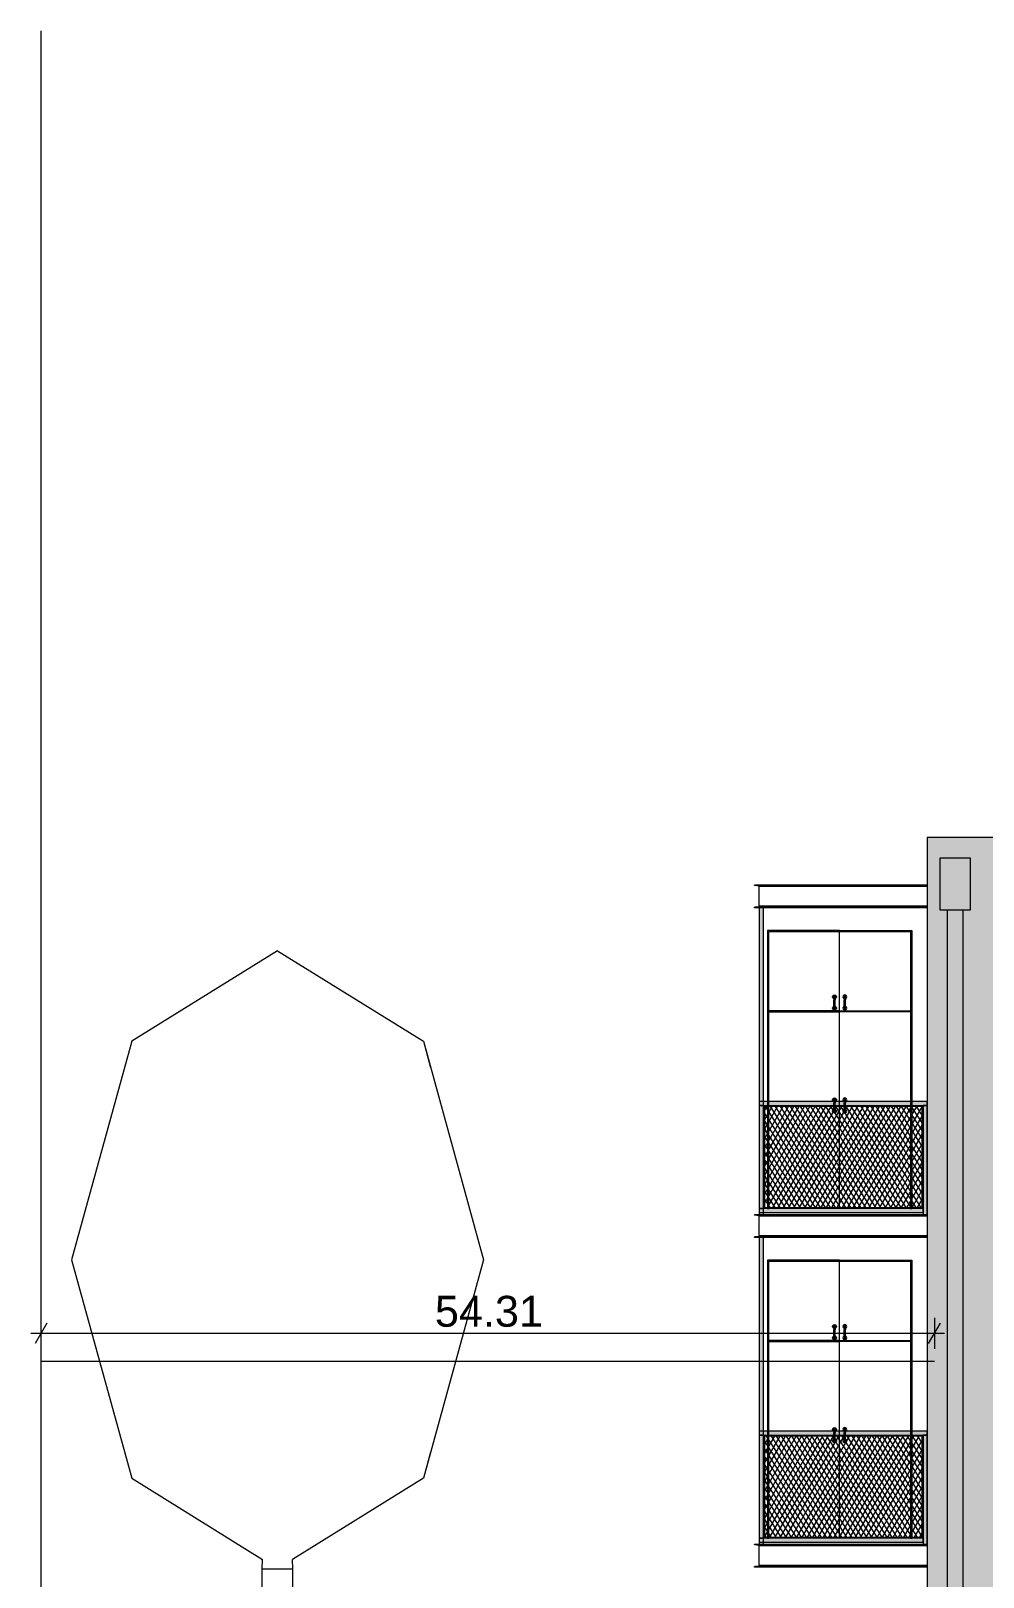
# Model space of a CAD drawing. Header units: metres. Extents: x 476297 to 476657, y 4620828 to 4621206.
# Drawn here: x 476544.46 to 476553.7, y 4621031.99 to 4621047 of the extents above; entities that cross this region are included whole.
import ezdxf

# ---------------------------------------------------------------- set-up
doc = ezdxf.new("R2010")
doc.units = ezdxf.units.M
doc.header["$MEASUREMENT"] = 0
for name, color, linetype in [('New2D Drafting - General', 7, 'Continuous'), ('New2D Drafting - General_Pen_No__30_Pen_No__9_Pen_No__9', 7, 'Continuous'), ('NewInterior - Furniture', 7, 'Continuous'), ('NewStructural - Bearing', 7, 'Continuous'), ('Structural - Bearing', 7, 'Continuous'), ('zoma', 7, 'Continuous')]:
    doc.layers.add(name, color=color, linetype=linetype)
doc.styles.add('GENERATED_STYLE_2', font='arial.ttf')
doc.linetypes.add('Break', pattern='A,0,[1,A-1 áƒ¡áƒ\x90áƒ®áƒšáƒ˜ - áƒ›áƒ¨áƒ”áƒœáƒ”áƒ‘áƒšáƒ”áƒ‘áƒ¡1.Shx,S=0.015679,R=0,X=0,Y=0],-1.975557,0', length=1.975557)
doc.dimstyles.new('GENERATED_STYLE__3', dxfattribs={"dimtxt": 0.3, "dimasz": 0.152, "dimexe": 0.18, "dimexo": 0.003, "dimgap": 0.09, "dimtad": 1, "dimtih": 1, "dimtoh": 1, "dimzin": 0, "dimdsep": 46, "dimtxsty": 'GENERATED_STYLE_2', "dimblk": 'ARROWHEAD_2', "dimblk1": 'ARROWHEAD_2', "dimblk2": 'ARROWHEAD_2', "dimcen": 0.09, "dimclrd": 1, "dimclre": 1, "dimclrt": 1, "dimadec": 0, "dimazin": 0, "dimtfac": 1, "dimtdec": 4, "dimtmove": 0, "dimatfit": 3, "dimfxl": 1, "dimtolj": 1, "dimtzin": 0, "dimarcsym": 0})
pattern_1 = [(60, (476844.52715, 4621385.791044), (-0.038971143, 0.0225), []), (122.833095, (476844.52715, 4621385.791044), (0.0368060797, 0.01875), [])]

# ---------------------------------------------------------------- blocks, each defined once
blk = doc.blocks.new('*D26', base_point=(476844.527, 4621385.791))
at = {"layer": 'zoma', "color": 1, "linetype": 'Continuous', "lineweight": 0, "transparency": 16777216}
for p, q in [((476544.556, 4621034.504), (476544.556, 4621034.204)), ((476553.226, 4621034.504), (476553.226, 4621034.204)), ((476544.556, 4621034.354), (476544.459, 4621034.354)), ((476544.614, 4621034.454), (476544.499, 4621034.254)), ((476553.226, 4621034.354), (476544.556, 4621034.354)), ((476553.168, 4621034.254), (476553.283, 4621034.454)), ((476553.323, 4621034.354), (476553.226, 4621034.354))]:
    blk.add_line(p, q, dxfattribs=at)
at = {"layer": 'zoma', "color": 1, "lineweight": 0, "transparency": 16777216, "insert": (476548.378, 4621034.414), "char_height": 0.3, "attachment_point": 7, "style": 'GENERATED_STYLE_2'}
blk.add_mtext('\\A1;{\\pql;\\fArial CYR|b0|i0|c204|p34;54.31}', dxfattribs=at)
blk = doc.blocks.new('ARROWHEAD_2')
at = {"color": 0, "linetype": 'Continuous', "lineweight": 0}
for p, q in [((0, 0), (-1, 0)), ((-0.378, -0.655), (0.378, 0.655))]:
    blk.add_line(p, q, dxfattribs=at)

msp = doc.modelspace()

# ---------------------------------------------------------------- hatches: boundary and pattern name
at = {"layer": 'New2D Drafting - General', "linetype": 'Continuous', "lineweight": 0}
h = msp.add_hatch(dxfattribs=at)
h.set_pattern_fill('BATT_INSULATION', style=0, pattern_type=2)
h.set_pattern_definition(pattern_1)
h.paths.add_polyline_path([(476553.105, 4621036.556), (476551.575, 4621036.556), (476551.575, 4621035.576), (476553.105, 4621035.576)])
h = msp.add_hatch(dxfattribs=at)
h.set_pattern_fill('BATT_INSULATION', style=0, pattern_type=2)
h.set_pattern_definition(pattern_1)
h.paths.add_polyline_path([(476553.105, 4621033.356), (476551.575, 4621033.356), (476551.575, 4621032.376), (476553.105, 4621032.376)])
at = {"layer": 'New2D Drafting - General_Pen_No__30_Pen_No__9_Pen_No__9', "linetype": 'Continuous', "lineweight": 0}
h = msp.add_hatch(dxfattribs=at)
h.set_pattern_fill('BRICK___RUNNING_BOND', color=252, style=0, pattern_type=2)
h.set_pattern_definition([(180, (476560.325686, 4621034.17524), (0, 0.06664), []), (90, (476560.32569, 4621034.17524), (0.2448, 0), [0.06664, -0.06664]), (90, (476560.20329, 4621034.24188), (0.2448, 0), [0.06664, -0.06664])])
h.paths.add_polyline_path([(476553.155, 4621031.666), (476553.225, 4621031.666), (476553.225, 4621029.066), (476570.925, 4621029.066), (476570.925, 4621024.666), (476570.995, 4621024.666), (476570.995, 4621029.166), (476570.995, 4621039.166), (476553.155, 4621039.166), (476553.155, 4621038.706)])
h.paths.add_polyline_path([(476558.525, 4621031.666), (476560.125, 4621031.666), (476560.125, 4621030.066), (476558.525, 4621030.066)], flags=0)
h.paths.add_polyline_path([(476560.125, 4621036.466), (476560.125, 4621038.066), (476558.525, 4621038.066), (476558.525, 4621036.466)], flags=0)
h.paths.add_polyline_path([(476558.525, 4621034.866), (476560.125, 4621034.866), (476560.125, 4621033.266), (476558.525, 4621033.266)], flags=0)
h.paths.add_polyline_path([(476565.826, 4621030.066), (476564.225, 4621030.066), (476564.225, 4621031.666), (476565.826, 4621031.666)], flags=0)
h.paths.add_polyline_path([(476564.225, 4621034.866), (476565.826, 4621034.866), (476565.826, 4621033.266), (476564.225, 4621033.266)], flags=0)
h.paths.add_polyline_path([(476564.225, 4621038.066), (476564.225, 4621036.466), (476565.826, 4621036.466), (476565.826, 4621038.066)], flags=0)
for points in [[(476553.276, 4621038.466), (476553.576, 4621038.466), (476553.576, 4621038.966), (476553.276, 4621038.966)], [(476551.525, 4621038.486), (476551.525, 4621035.566), (476551.565, 4621035.566), (476551.565, 4621038.486)], [(476553.501, 4621028.997), (476553.351, 4621029.036), (476553.351, 4621038.466), (476553.501, 4621038.466)], [(476551.525, 4621036.606), (476551.525, 4621036.566), (476553.155, 4621036.566), (476553.155, 4621036.606)], [(476551.525, 4621035.506), (476551.565, 4621035.506), (476551.565, 4621036.566), (476551.525, 4621036.566)], [(476551.575, 4621035.576), (476551.565, 4621035.566), (476551.565, 4621036.566), (476551.575, 4621036.556)], [(476551.575, 4621036.556), (476551.565, 4621036.566), (476553.115, 4621036.566), (476553.105, 4621036.556)], [(476553.115, 4621035.566), (476553.105, 4621035.576), (476553.105, 4621036.556), (476553.115, 4621036.566)], [(476553.115, 4621035.506), (476553.155, 4621035.506), (476553.155, 4621036.566), (476553.115, 4621036.566)], [(476551.525, 4621035.566), (476551.525, 4621035.526), (476553.115, 4621035.526), (476553.115, 4621035.566)], [(476551.565, 4621035.566), (476551.575, 4621035.576), (476553.105, 4621035.576), (476553.115, 4621035.566)], [(476551.525, 4621035.286), (476551.525, 4621032.366), (476551.565, 4621032.366), (476551.565, 4621035.286)], [(476551.525, 4621033.406), (476551.525, 4621033.366), (476553.155, 4621033.366), (476553.155, 4621033.406)], [(476551.525, 4621032.306), (476551.565, 4621032.306), (476551.565, 4621033.366), (476551.525, 4621033.366)], [(476551.575, 4621032.376), (476551.565, 4621032.366), (476551.565, 4621033.366), (476551.575, 4621033.356)], [(476551.575, 4621033.356), (476551.565, 4621033.366), (476553.115, 4621033.366), (476553.105, 4621033.356)], [(476553.115, 4621032.366), (476553.105, 4621032.376), (476553.105, 4621033.356), (476553.115, 4621033.366)], [(476553.115, 4621032.306), (476553.155, 4621032.306), (476553.155, 4621033.366), (476553.115, 4621033.366)], [(476551.525, 4621032.366), (476551.525, 4621032.326), (476553.115, 4621032.326), (476553.115, 4621032.366)], [(476551.565, 4621032.366), (476551.575, 4621032.376), (476553.105, 4621032.376), (476553.115, 4621032.366)]]:
    msp.add_hatch(color=255, dxfattribs=at).paths.add_polyline_path(points)

# ---------------------------------------------------------------- linework, layer by layer
at = {"layer": 'New2D Drafting - General', "color": 7, "linetype": 'Continuous', "lineweight": 0, "flags": 128}
for points in [[(476553.105, 4621036.556), (476551.575, 4621036.556), (476551.575, 4621035.576), (476553.105, 4621035.576)], [(476553.105, 4621033.356), (476551.575, 4621033.356), (476551.575, 4621032.376), (476553.105, 4621032.376)]]:
    msp.add_lwpolyline(points, close=True, dxfattribs=at)
at = {"layer": 'New2D Drafting - General_Pen_No__30_Pen_No__9_Pen_No__9', "color": 7, "linetype": 'Continuous', "lineweight": 0, "flags": 128}
for points in [[(476553.155, 4621031.666), (476553.225, 4621031.666), (476553.225, 4621029.066), (476570.925, 4621029.066), (476570.925, 4621024.666), (476570.995, 4621024.666), (476570.995, 4621029.166), (476570.995, 4621039.166), (476553.155, 4621039.166), (476553.155, 4621038.706)], [(476553.276, 4621038.466), (476553.576, 4621038.466), (476553.576, 4621038.966), (476553.276, 4621038.966)], [(476551.525, 4621038.486), (476551.525, 4621035.566), (476551.565, 4621035.566), (476551.565, 4621038.486)], [(476553.501, 4621028.997), (476553.351, 4621029.036), (476553.351, 4621038.466), (476553.501, 4621038.466)], [(476551.525, 4621036.606), (476551.525, 4621036.566), (476553.155, 4621036.566), (476553.155, 4621036.606)], [(476551.525, 4621035.506), (476551.565, 4621035.506), (476551.565, 4621036.566), (476551.525, 4621036.566)], [(476551.575, 4621035.576), (476551.565, 4621035.566), (476551.565, 4621036.566), (476551.575, 4621036.556)], [(476551.575, 4621036.556), (476551.565, 4621036.566), (476553.115, 4621036.566), (476553.105, 4621036.556)], [(476553.115, 4621035.566), (476553.105, 4621035.576), (476553.105, 4621036.556), (476553.115, 4621036.566)], [(476553.115, 4621035.506), (476553.155, 4621035.506), (476553.155, 4621036.566), (476553.115, 4621036.566)], [(476551.525, 4621035.566), (476551.525, 4621035.526), (476553.115, 4621035.526), (476553.115, 4621035.566)], [(476551.565, 4621035.566), (476551.575, 4621035.576), (476553.105, 4621035.576), (476553.115, 4621035.566)], [(476551.525, 4621035.286), (476551.525, 4621032.366), (476551.565, 4621032.366), (476551.565, 4621035.286)], [(476551.525, 4621033.406), (476551.525, 4621033.366), (476553.155, 4621033.366), (476553.155, 4621033.406)], [(476551.525, 4621032.306), (476551.565, 4621032.306), (476551.565, 4621033.366), (476551.525, 4621033.366)], [(476551.575, 4621032.376), (476551.565, 4621032.366), (476551.565, 4621033.366), (476551.575, 4621033.356)], [(476551.575, 4621033.356), (476551.565, 4621033.366), (476553.115, 4621033.366), (476553.105, 4621033.356)], [(476553.115, 4621032.366), (476553.105, 4621032.376), (476553.105, 4621033.356), (476553.115, 4621033.366)], [(476553.115, 4621032.306), (476553.155, 4621032.306), (476553.155, 4621033.366), (476553.115, 4621033.366)], [(476551.525, 4621032.366), (476551.525, 4621032.326), (476553.115, 4621032.326), (476553.115, 4621032.366)], [(476551.565, 4621032.366), (476551.575, 4621032.376), (476553.105, 4621032.376), (476553.115, 4621032.366)]]:
    msp.add_lwpolyline(points, close=True, dxfattribs=at)
at = {"layer": 'NewInterior - Furniture', "color": 7, "linetype": 'Continuous', "lineweight": 0}
for p, q in [((476546.851, 4621038.068), (476545.437, 4621037.19)), ((476546.851, 4621038.068), (476548.266, 4621037.19)), ((476545.437, 4621037.19), (476544.851, 4621035.068)), ((476548.266, 4621037.19), (476548.336, 4621036.936)), ((476548.266, 4621037.19), (476548.851, 4621035.068)), ((476544.851, 4621035.068), (476545.437, 4621032.947)), ((476548.851, 4621035.068), (476548.266, 4621032.947)), ((476548.336, 4621033.2), (476548.266, 4621032.947)), ((476545.437, 4621032.947), (476546.706, 4621032.159)), ((476548.266, 4621032.947), (476546.997, 4621032.159)), ((476546.701, 4621032.068), (476546.706, 4621032.159)), ((476547.001, 4621032.068), (476546.997, 4621032.159)), ((476546.701, 4621032.068), (476546.704, 4621032.068)), ((476546.701, 4621029.068), (476546.701, 4621032.068)), ((476546.704, 4621032.068), (476546.71, 4621032.068)), ((476546.71, 4621032.068), (476546.722, 4621032.068)), ((476546.722, 4621032.068), (476546.737, 4621032.068)), ((476546.737, 4621032.068), (476546.755, 4621032.068)), ((476546.755, 4621032.068), (476546.776, 4621032.068)), ((476546.776, 4621032.068), (476546.8, 4621032.068)), ((476546.8, 4621032.068), (476546.825, 4621032.068)), ((476546.825, 4621032.068), (476546.851, 4621032.068)), ((476546.851, 4621032.068), (476546.877, 4621032.068)), ((476546.877, 4621032.068), (476546.903, 4621032.068)), ((476546.903, 4621032.068), (476546.926, 4621032.068)), ((476546.926, 4621032.068), (476546.948, 4621032.068)), ((476546.948, 4621032.068), (476546.966, 4621032.068)), ((476546.966, 4621032.068), (476546.981, 4621032.068)), ((476546.981, 4621032.068), (476546.992, 4621032.068)), ((476546.992, 4621032.068), (476546.999, 4621032.068)), ((476546.999, 4621032.068), (476547.001, 4621032.068)), ((476547.001, 4621029.068), (476547.001, 4621032.068))]:
    msp.add_line(p, q, dxfattribs=at)
at = {"layer": 'NewStructural - Bearing', "color": 1, "linetype": 'Continuous', "lineweight": 0}
msp.add_line((476544.556, 4621046.997), (476544.556, 4621020.265), dxfattribs=at)
at = {"layer": 'NewStructural - Bearing', "color": 7, "linetype": 'Continuous', "lineweight": 0}
for p, q in [((476552.305, 4621038.266), (476551.605, 4621038.266)), ((476551.605, 4621038.266), (476551.605, 4621037.486)), ((476551.617, 4621038.254), (476552.993, 4621038.254)), ((476551.617, 4621037.486), (476551.617, 4621038.254)), ((476552.305, 4621038.266), (476553.005, 4621038.266)), ((476552.305, 4621037.486), (476552.305, 4621038.254)), ((476552.993, 4621038.254), (476552.993, 4621037.486)), ((476553.005, 4621038.266), (476553.005, 4621037.486)), ((476552.238, 4621037.631), (476552.245, 4621037.638)), ((476552.245, 4621037.638), (476552.255, 4621037.641)), ((476552.255, 4621037.641), (476552.265, 4621037.638)), ((476552.265, 4621037.638), (476552.273, 4621037.631)), ((476552.345, 4621037.638), (476552.338, 4621037.631)), ((476552.355, 4621037.641), (476552.345, 4621037.638)), ((476552.365, 4621037.638), (476552.355, 4621037.641)), ((476552.373, 4621037.631), (476552.365, 4621037.638)), ((476552.235, 4621037.621), (476552.238, 4621037.631)), ((476552.238, 4621037.611), (476552.235, 4621037.621)), ((476552.235, 4621037.511), (476552.238, 4621037.521)), ((476552.238, 4621037.501), (476552.235, 4621037.511)), ((476552.245, 4621037.604), (476552.238, 4621037.611)), ((476552.238, 4621037.521), (476552.245, 4621037.528)), ((476552.245, 4621037.494), (476552.238, 4621037.501)), ((476552.248, 4621037.603), (476552.245, 4621037.604)), ((476552.245, 4621037.528), (476552.248, 4621037.529)), ((476552.255, 4621037.491), (476552.245, 4621037.494)), ((476552.248, 4621037.621), (476552.249, 4621037.625)), ((476552.248, 4621037.621), (476552.248, 4621037.617)), ((476552.248, 4621037.617), (476552.248, 4621037.606)), ((476552.248, 4621037.606), (476552.248, 4621037.591)), ((476552.248, 4621037.541), (476552.248, 4621037.591)), ((476552.248, 4621037.526), (476552.248, 4621037.541)), ((476552.248, 4621037.515), (476552.248, 4621037.526)), ((476552.248, 4621037.511), (476552.248, 4621037.515)), ((476552.249, 4621037.508), (476552.248, 4621037.511)), ((476552.249, 4621037.625), (476552.252, 4621037.627)), ((476552.252, 4621037.505), (476552.249, 4621037.508)), ((476552.252, 4621037.627), (476552.255, 4621037.628)), ((476552.255, 4621037.504), (476552.252, 4621037.505)), ((476552.255, 4621037.628), (476552.259, 4621037.627)), ((476552.259, 4621037.505), (476552.255, 4621037.504)), ((476552.265, 4621037.494), (476552.255, 4621037.491)), ((476552.259, 4621037.627), (476552.262, 4621037.625)), ((476552.262, 4621037.508), (476552.259, 4621037.505)), ((476552.262, 4621037.625), (476552.262, 4621037.621)), ((476552.262, 4621037.621), (476552.262, 4621037.617)), ((476552.262, 4621037.617), (476552.262, 4621037.606)), ((476552.262, 4621037.606), (476552.262, 4621037.591)), ((476552.265, 4621037.604), (476552.262, 4621037.603)), ((476552.262, 4621037.541), (476552.262, 4621037.591)), ((476552.262, 4621037.526), (476552.262, 4621037.541)), ((476552.262, 4621037.529), (476552.265, 4621037.528)), ((476552.262, 4621037.515), (476552.262, 4621037.526)), ((476552.262, 4621037.511), (476552.262, 4621037.515)), ((476552.262, 4621037.511), (476552.262, 4621037.508)), ((476552.273, 4621037.611), (476552.265, 4621037.604)), ((476552.265, 4621037.528), (476552.273, 4621037.521)), ((476552.273, 4621037.501), (476552.265, 4621037.494)), ((476552.273, 4621037.631), (476552.275, 4621037.621)), ((476552.275, 4621037.621), (476552.273, 4621037.611)), ((476552.273, 4621037.521), (476552.275, 4621037.511)), ((476552.275, 4621037.511), (476552.273, 4621037.501)), ((476552.338, 4621037.631), (476552.335, 4621037.621)), ((476552.335, 4621037.621), (476552.338, 4621037.611)), ((476552.338, 4621037.521), (476552.335, 4621037.511)), ((476552.335, 4621037.511), (476552.338, 4621037.501)), ((476552.338, 4621037.611), (476552.345, 4621037.604)), ((476552.345, 4621037.528), (476552.338, 4621037.521)), ((476552.338, 4621037.501), (476552.345, 4621037.494)), ((476552.345, 4621037.604), (476552.348, 4621037.603)), ((476552.348, 4621037.529), (476552.345, 4621037.528)), ((476552.345, 4621037.494), (476552.355, 4621037.491)), ((476552.349, 4621037.625), (476552.348, 4621037.621)), ((476552.348, 4621037.621), (476552.348, 4621037.617)), ((476552.348, 4621037.617), (476552.348, 4621037.606)), ((476552.348, 4621037.606), (476552.348, 4621037.591)), ((476552.348, 4621037.541), (476552.348, 4621037.591)), ((476552.348, 4621037.526), (476552.348, 4621037.541)), ((476552.348, 4621037.515), (476552.348, 4621037.526)), ((476552.348, 4621037.511), (476552.348, 4621037.515)), ((476552.348, 4621037.511), (476552.349, 4621037.508)), ((476552.352, 4621037.627), (476552.349, 4621037.625)), ((476552.349, 4621037.508), (476552.352, 4621037.505)), ((476552.355, 4621037.628), (476552.352, 4621037.627)), ((476552.352, 4621037.505), (476552.355, 4621037.504)), ((476552.359, 4621037.627), (476552.355, 4621037.628)), ((476552.355, 4621037.504), (476552.359, 4621037.505)), ((476552.355, 4621037.491), (476552.365, 4621037.494)), ((476552.362, 4621037.625), (476552.359, 4621037.627)), ((476552.359, 4621037.505), (476552.362, 4621037.508)), ((476552.362, 4621037.621), (476552.362, 4621037.625)), ((476552.362, 4621037.621), (476552.362, 4621037.617)), ((476552.362, 4621037.617), (476552.362, 4621037.606)), ((476552.362, 4621037.606), (476552.362, 4621037.591)), ((476552.362, 4621037.603), (476552.365, 4621037.604)), ((476552.362, 4621037.541), (476552.362, 4621037.591)), ((476552.362, 4621037.526), (476552.362, 4621037.541)), ((476552.365, 4621037.528), (476552.362, 4621037.529)), ((476552.362, 4621037.515), (476552.362, 4621037.526)), ((476552.362, 4621037.511), (476552.362, 4621037.515)), ((476552.362, 4621037.508), (476552.362, 4621037.511)), ((476552.365, 4621037.604), (476552.373, 4621037.611)), ((476552.373, 4621037.521), (476552.365, 4621037.528)), ((476552.365, 4621037.494), (476552.373, 4621037.501)), ((476552.375, 4621037.621), (476552.373, 4621037.631)), ((476552.373, 4621037.611), (476552.375, 4621037.621)), ((476552.375, 4621037.511), (476552.373, 4621037.521)), ((476552.373, 4621037.501), (476552.375, 4621037.511)), ((476552.305, 4621037.486), (476551.605, 4621037.486)), ((476551.605, 4621037.486), (476551.605, 4621035.566)), ((476551.605, 4621037.474), (476552.305, 4621037.474)), ((476551.617, 4621035.566), (476551.617, 4621037.486)), ((476552.305, 4621037.486), (476553.005, 4621037.486)), ((476552.305, 4621035.566), (476552.305, 4621037.474)), ((476553.005, 4621037.474), (476552.305, 4621037.474)), ((476552.993, 4621037.486), (476552.993, 4621035.566)), ((476552.993, 4621037.486), (476553.005, 4621037.486)), ((476553.005, 4621037.486), (476553.005, 4621035.566)), ((476552.235, 4621036.621), (476552.238, 4621036.631)), ((476552.238, 4621036.611), (476552.235, 4621036.621)), ((476552.238, 4621036.631), (476552.245, 4621036.638)), ((476552.245, 4621036.604), (476552.238, 4621036.611)), ((476552.245, 4621036.638), (476552.255, 4621036.641)), ((476552.248, 4621036.603), (476552.245, 4621036.604)), ((476552.248, 4621036.621), (476552.249, 4621036.625)), ((476552.248, 4621036.621), (476552.248, 4621036.617)), ((476552.248, 4621036.617), (476552.248, 4621036.606)), ((476552.248, 4621036.606), (476552.248, 4621036.591)), ((476552.248, 4621036.541), (476552.248, 4621036.591)), ((476552.249, 4621036.625), (476552.252, 4621036.627)), ((476552.252, 4621036.627), (476552.255, 4621036.628)), ((476552.255, 4621036.641), (476552.265, 4621036.638)), ((476552.255, 4621036.628), (476552.259, 4621036.627)), ((476552.259, 4621036.627), (476552.262, 4621036.625)), ((476552.262, 4621036.625), (476552.262, 4621036.621)), ((476552.262, 4621036.621), (476552.262, 4621036.617)), ((476552.262, 4621036.617), (476552.262, 4621036.606)), ((476552.262, 4621036.606), (476552.262, 4621036.591)), ((476552.265, 4621036.604), (476552.262, 4621036.603)), ((476552.262, 4621036.541), (476552.262, 4621036.591)), ((476552.265, 4621036.638), (476552.273, 4621036.631)), ((476552.273, 4621036.611), (476552.265, 4621036.604)), ((476552.273, 4621036.631), (476552.275, 4621036.621)), ((476552.275, 4621036.621), (476552.273, 4621036.611)), ((476552.338, 4621036.631), (476552.335, 4621036.621)), ((476552.335, 4621036.621), (476552.338, 4621036.611)), ((476552.345, 4621036.638), (476552.338, 4621036.631)), ((476552.338, 4621036.611), (476552.345, 4621036.604)), ((476552.355, 4621036.641), (476552.345, 4621036.638)), ((476552.345, 4621036.604), (476552.348, 4621036.603)), ((476552.349, 4621036.625), (476552.348, 4621036.621)), ((476552.348, 4621036.621), (476552.348, 4621036.617)), ((476552.348, 4621036.617), (476552.348, 4621036.606)), ((476552.348, 4621036.606), (476552.348, 4621036.591)), ((476552.348, 4621036.541), (476552.348, 4621036.591)), ((476552.352, 4621036.627), (476552.349, 4621036.625)), ((476552.355, 4621036.628), (476552.352, 4621036.627)), ((476552.365, 4621036.638), (476552.355, 4621036.641)), ((476552.359, 4621036.627), (476552.355, 4621036.628)), ((476552.362, 4621036.625), (476552.359, 4621036.627)), ((476552.362, 4621036.621), (476552.362, 4621036.625)), ((476552.362, 4621036.621), (476552.362, 4621036.617)), ((476552.362, 4621036.617), (476552.362, 4621036.606)), ((476552.362, 4621036.606), (476552.362, 4621036.591)), ((476552.362, 4621036.603), (476552.365, 4621036.604)), ((476552.362, 4621036.541), (476552.362, 4621036.591)), ((476552.373, 4621036.631), (476552.365, 4621036.638)), ((476552.365, 4621036.604), (476552.373, 4621036.611)), ((476552.375, 4621036.621), (476552.373, 4621036.631)), ((476552.373, 4621036.611), (476552.375, 4621036.621)), ((476552.235, 4621036.511), (476552.238, 4621036.521)), ((476552.238, 4621036.501), (476552.235, 4621036.511)), ((476552.238, 4621036.521), (476552.245, 4621036.528)), ((476552.245, 4621036.494), (476552.238, 4621036.501)), ((476552.245, 4621036.528), (476552.248, 4621036.529)), ((476552.255, 4621036.491), (476552.245, 4621036.494)), ((476552.248, 4621036.526), (476552.248, 4621036.541)), ((476552.248, 4621036.515), (476552.248, 4621036.526)), ((476552.248, 4621036.511), (476552.248, 4621036.515)), ((476552.249, 4621036.508), (476552.248, 4621036.511)), ((476552.252, 4621036.505), (476552.249, 4621036.508)), ((476552.255, 4621036.504), (476552.252, 4621036.505)), ((476552.259, 4621036.505), (476552.255, 4621036.504)), ((476552.265, 4621036.494), (476552.255, 4621036.491)), ((476552.262, 4621036.508), (476552.259, 4621036.505)), ((476552.262, 4621036.526), (476552.262, 4621036.541)), ((476552.262, 4621036.529), (476552.265, 4621036.528)), ((476552.262, 4621036.515), (476552.262, 4621036.526)), ((476552.262, 4621036.511), (476552.262, 4621036.515)), ((476552.262, 4621036.511), (476552.262, 4621036.508)), ((476552.265, 4621036.528), (476552.273, 4621036.521)), ((476552.273, 4621036.501), (476552.265, 4621036.494)), ((476552.273, 4621036.521), (476552.275, 4621036.511)), ((476552.275, 4621036.511), (476552.273, 4621036.501)), ((476552.338, 4621036.521), (476552.335, 4621036.511)), ((476552.335, 4621036.511), (476552.338, 4621036.501)), ((476552.345, 4621036.528), (476552.338, 4621036.521)), ((476552.338, 4621036.501), (476552.345, 4621036.494)), ((476552.348, 4621036.529), (476552.345, 4621036.528)), ((476552.345, 4621036.494), (476552.355, 4621036.491)), ((476552.348, 4621036.526), (476552.348, 4621036.541)), ((476552.348, 4621036.515), (476552.348, 4621036.526)), ((476552.348, 4621036.511), (476552.348, 4621036.515)), ((476552.348, 4621036.511), (476552.349, 4621036.508)), ((476552.349, 4621036.508), (476552.352, 4621036.505)), ((476552.352, 4621036.505), (476552.355, 4621036.504)), ((476552.355, 4621036.504), (476552.359, 4621036.505)), ((476552.355, 4621036.491), (476552.365, 4621036.494)), ((476552.359, 4621036.505), (476552.362, 4621036.508)), ((476552.362, 4621036.526), (476552.362, 4621036.541)), ((476552.365, 4621036.528), (476552.362, 4621036.529)), ((476552.362, 4621036.515), (476552.362, 4621036.526)), ((476552.362, 4621036.511), (476552.362, 4621036.515)), ((476552.362, 4621036.508), (476552.362, 4621036.511)), ((476552.373, 4621036.521), (476552.365, 4621036.528)), ((476552.365, 4621036.494), (476552.373, 4621036.501)), ((476552.375, 4621036.511), (476552.373, 4621036.521)), ((476552.373, 4621036.501), (476552.375, 4621036.511)), ((476551.605, 4621035.566), (476551.617, 4621035.566)), ((476552.993, 4621035.566), (476553.005, 4621035.566)), ((476552.305, 4621035.066), (476551.605, 4621035.066)), ((476551.605, 4621035.066), (476551.605, 4621034.286)), ((476551.617, 4621035.054), (476552.993, 4621035.054)), ((476551.617, 4621034.286), (476551.617, 4621035.054)), ((476552.305, 4621035.066), (476553.005, 4621035.066)), ((476552.305, 4621034.286), (476552.305, 4621035.054)), ((476552.993, 4621035.054), (476552.993, 4621034.286)), ((476553.005, 4621035.066), (476553.005, 4621034.286)), ((476552.235, 4621034.421), (476552.238, 4621034.431)), ((476552.238, 4621034.411), (476552.235, 4621034.421)), ((476552.238, 4621034.431), (476552.245, 4621034.438)), ((476552.245, 4621034.404), (476552.238, 4621034.411)), ((476552.245, 4621034.438), (476552.255, 4621034.441)), ((476552.248, 4621034.403), (476552.245, 4621034.404)), ((476552.248, 4621034.421), (476552.249, 4621034.425)), ((476552.248, 4621034.421), (476552.248, 4621034.417)), ((476552.248, 4621034.417), (476552.248, 4621034.406)), ((476552.248, 4621034.406), (476552.248, 4621034.391)), ((476552.248, 4621034.341), (476552.248, 4621034.391)), ((476552.248, 4621034.326), (476552.248, 4621034.341)), ((476552.249, 4621034.425), (476552.252, 4621034.427)), ((476552.252, 4621034.427), (476552.255, 4621034.428)), ((476552.255, 4621034.441), (476552.265, 4621034.438)), ((476552.255, 4621034.428), (476552.259, 4621034.427)), ((476552.259, 4621034.427), (476552.262, 4621034.425)), ((476552.262, 4621034.425), (476552.262, 4621034.421)), ((476552.262, 4621034.421), (476552.262, 4621034.417)), ((476552.262, 4621034.417), (476552.262, 4621034.406)), ((476552.262, 4621034.406), (476552.262, 4621034.391)), ((476552.265, 4621034.404), (476552.262, 4621034.403)), ((476552.262, 4621034.341), (476552.262, 4621034.391)), ((476552.262, 4621034.326), (476552.262, 4621034.341)), ((476552.265, 4621034.438), (476552.273, 4621034.431)), ((476552.273, 4621034.411), (476552.265, 4621034.404)), ((476552.273, 4621034.431), (476552.275, 4621034.421)), ((476552.275, 4621034.421), (476552.273, 4621034.411)), ((476552.338, 4621034.431), (476552.335, 4621034.421)), ((476552.335, 4621034.421), (476552.338, 4621034.411)), ((476552.345, 4621034.438), (476552.338, 4621034.431)), ((476552.338, 4621034.411), (476552.345, 4621034.404)), ((476552.355, 4621034.441), (476552.345, 4621034.438)), ((476552.345, 4621034.404), (476552.348, 4621034.403)), ((476552.349, 4621034.425), (476552.348, 4621034.421)), ((476552.348, 4621034.421), (476552.348, 4621034.417)), ((476552.348, 4621034.417), (476552.348, 4621034.406)), ((476552.348, 4621034.406), (476552.348, 4621034.391)), ((476552.348, 4621034.341), (476552.348, 4621034.391)), ((476552.348, 4621034.326), (476552.348, 4621034.341)), ((476552.352, 4621034.427), (476552.349, 4621034.425)), ((476552.355, 4621034.428), (476552.352, 4621034.427)), ((476552.365, 4621034.438), (476552.355, 4621034.441)), ((476552.359, 4621034.427), (476552.355, 4621034.428)), ((476552.362, 4621034.425), (476552.359, 4621034.427)), ((476552.362, 4621034.421), (476552.362, 4621034.425)), ((476552.362, 4621034.421), (476552.362, 4621034.417)), ((476552.362, 4621034.417), (476552.362, 4621034.406)), ((476552.362, 4621034.406), (476552.362, 4621034.391)), ((476552.362, 4621034.403), (476552.365, 4621034.404)), ((476552.362, 4621034.341), (476552.362, 4621034.391)), ((476552.362, 4621034.326), (476552.362, 4621034.341)), ((476552.373, 4621034.431), (476552.365, 4621034.438)), ((476552.365, 4621034.404), (476552.373, 4621034.411)), ((476552.375, 4621034.421), (476552.373, 4621034.431)), ((476552.373, 4621034.411), (476552.375, 4621034.421)), ((476552.305, 4621034.286), (476551.605, 4621034.286)), ((476551.605, 4621034.286), (476551.605, 4621032.366)), ((476551.605, 4621034.274), (476552.305, 4621034.274)), ((476551.617, 4621032.366), (476551.617, 4621034.286)), ((476552.235, 4621034.311), (476552.238, 4621034.321)), ((476552.238, 4621034.301), (476552.235, 4621034.311)), ((476552.238, 4621034.321), (476552.245, 4621034.328)), ((476552.245, 4621034.294), (476552.238, 4621034.301)), ((476552.245, 4621034.328), (476552.248, 4621034.329)), ((476552.255, 4621034.291), (476552.245, 4621034.294)), ((476552.248, 4621034.315), (476552.248, 4621034.326)), ((476552.248, 4621034.311), (476552.248, 4621034.315)), ((476552.249, 4621034.308), (476552.248, 4621034.311)), ((476552.252, 4621034.305), (476552.249, 4621034.308)), ((476552.255, 4621034.304), (476552.252, 4621034.305)), ((476552.259, 4621034.305), (476552.255, 4621034.304)), ((476552.265, 4621034.294), (476552.255, 4621034.291)), ((476552.262, 4621034.308), (476552.259, 4621034.305)), ((476552.262, 4621034.329), (476552.265, 4621034.328)), ((476552.262, 4621034.315), (476552.262, 4621034.326)), ((476552.262, 4621034.311), (476552.262, 4621034.315)), ((476552.262, 4621034.311), (476552.262, 4621034.308)), ((476552.265, 4621034.328), (476552.273, 4621034.321)), ((476552.273, 4621034.301), (476552.265, 4621034.294)), ((476552.273, 4621034.321), (476552.275, 4621034.311)), ((476552.275, 4621034.311), (476552.273, 4621034.301)), ((476552.305, 4621034.286), (476553.005, 4621034.286)), ((476552.305, 4621032.366), (476552.305, 4621034.274)), ((476553.005, 4621034.274), (476552.305, 4621034.274)), ((476552.338, 4621034.321), (476552.335, 4621034.311)), ((476552.335, 4621034.311), (476552.338, 4621034.301)), ((476552.345, 4621034.328), (476552.338, 4621034.321)), ((476552.338, 4621034.301), (476552.345, 4621034.294)), ((476552.348, 4621034.329), (476552.345, 4621034.328)), ((476552.345, 4621034.294), (476552.355, 4621034.291)), ((476552.348, 4621034.315), (476552.348, 4621034.326)), ((476552.348, 4621034.311), (476552.348, 4621034.315)), ((476552.348, 4621034.311), (476552.349, 4621034.308)), ((476552.349, 4621034.308), (476552.352, 4621034.305)), ((476552.352, 4621034.305), (476552.355, 4621034.304)), ((476552.355, 4621034.304), (476552.359, 4621034.305)), ((476552.355, 4621034.291), (476552.365, 4621034.294)), ((476552.359, 4621034.305), (476552.362, 4621034.308)), ((476552.365, 4621034.328), (476552.362, 4621034.329)), ((476552.362, 4621034.315), (476552.362, 4621034.326)), ((476552.362, 4621034.311), (476552.362, 4621034.315)), ((476552.362, 4621034.308), (476552.362, 4621034.311)), ((476552.373, 4621034.321), (476552.365, 4621034.328)), ((476552.365, 4621034.294), (476552.373, 4621034.301)), ((476552.375, 4621034.311), (476552.373, 4621034.321)), ((476552.373, 4621034.301), (476552.375, 4621034.311)), ((476552.993, 4621034.286), (476552.993, 4621032.366)), ((476552.993, 4621034.286), (476553.005, 4621034.286)), ((476553.005, 4621034.286), (476553.005, 4621032.366)), ((476552.238, 4621033.431), (476552.245, 4621033.438)), ((476552.245, 4621033.438), (476552.255, 4621033.441)), ((476552.255, 4621033.441), (476552.265, 4621033.438)), ((476552.265, 4621033.438), (476552.273, 4621033.431)), ((476552.345, 4621033.438), (476552.338, 4621033.431)), ((476552.355, 4621033.441), (476552.345, 4621033.438)), ((476552.365, 4621033.438), (476552.355, 4621033.441)), ((476552.373, 4621033.431), (476552.365, 4621033.438)), ((476552.235, 4621033.421), (476552.238, 4621033.431)), ((476552.238, 4621033.411), (476552.235, 4621033.421)), ((476552.235, 4621033.311), (476552.238, 4621033.321)), ((476552.238, 4621033.301), (476552.235, 4621033.311)), ((476552.245, 4621033.404), (476552.238, 4621033.411)), ((476552.238, 4621033.321), (476552.245, 4621033.328)), ((476552.245, 4621033.294), (476552.238, 4621033.301)), ((476552.248, 4621033.403), (476552.245, 4621033.404)), ((476552.245, 4621033.328), (476552.248, 4621033.329)), ((476552.255, 4621033.291), (476552.245, 4621033.294)), ((476552.248, 4621033.421), (476552.249, 4621033.425)), ((476552.248, 4621033.421), (476552.248, 4621033.417)), ((476552.248, 4621033.417), (476552.248, 4621033.406)), ((476552.248, 4621033.406), (476552.248, 4621033.391)), ((476552.248, 4621033.341), (476552.248, 4621033.391)), ((476552.248, 4621033.326), (476552.248, 4621033.341)), ((476552.248, 4621033.315), (476552.248, 4621033.326)), ((476552.248, 4621033.311), (476552.248, 4621033.315)), ((476552.249, 4621033.308), (476552.248, 4621033.311)), ((476552.249, 4621033.425), (476552.252, 4621033.427)), ((476552.252, 4621033.305), (476552.249, 4621033.308)), ((476552.252, 4621033.427), (476552.255, 4621033.428)), ((476552.255, 4621033.304), (476552.252, 4621033.305)), ((476552.255, 4621033.428), (476552.259, 4621033.427)), ((476552.259, 4621033.305), (476552.255, 4621033.304)), ((476552.265, 4621033.294), (476552.255, 4621033.291)), ((476552.259, 4621033.427), (476552.262, 4621033.425)), ((476552.262, 4621033.308), (476552.259, 4621033.305)), ((476552.262, 4621033.425), (476552.262, 4621033.421)), ((476552.262, 4621033.421), (476552.262, 4621033.417)), ((476552.262, 4621033.417), (476552.262, 4621033.406)), ((476552.262, 4621033.406), (476552.262, 4621033.391)), ((476552.265, 4621033.404), (476552.262, 4621033.403)), ((476552.262, 4621033.341), (476552.262, 4621033.391)), ((476552.262, 4621033.326), (476552.262, 4621033.341)), ((476552.262, 4621033.329), (476552.265, 4621033.328)), ((476552.262, 4621033.315), (476552.262, 4621033.326)), ((476552.262, 4621033.311), (476552.262, 4621033.315)), ((476552.262, 4621033.311), (476552.262, 4621033.308)), ((476552.273, 4621033.411), (476552.265, 4621033.404)), ((476552.265, 4621033.328), (476552.273, 4621033.321)), ((476552.273, 4621033.301), (476552.265, 4621033.294)), ((476552.273, 4621033.431), (476552.275, 4621033.421)), ((476552.275, 4621033.421), (476552.273, 4621033.411)), ((476552.273, 4621033.321), (476552.275, 4621033.311)), ((476552.275, 4621033.311), (476552.273, 4621033.301)), ((476552.338, 4621033.431), (476552.335, 4621033.421)), ((476552.335, 4621033.421), (476552.338, 4621033.411)), ((476552.338, 4621033.321), (476552.335, 4621033.311)), ((476552.335, 4621033.311), (476552.338, 4621033.301)), ((476552.338, 4621033.411), (476552.345, 4621033.404)), ((476552.345, 4621033.328), (476552.338, 4621033.321)), ((476552.338, 4621033.301), (476552.345, 4621033.294)), ((476552.345, 4621033.404), (476552.348, 4621033.403)), ((476552.348, 4621033.329), (476552.345, 4621033.328)), ((476552.345, 4621033.294), (476552.355, 4621033.291)), ((476552.349, 4621033.425), (476552.348, 4621033.421)), ((476552.348, 4621033.421), (476552.348, 4621033.417)), ((476552.348, 4621033.417), (476552.348, 4621033.406)), ((476552.348, 4621033.406), (476552.348, 4621033.391)), ((476552.348, 4621033.341), (476552.348, 4621033.391)), ((476552.348, 4621033.326), (476552.348, 4621033.341)), ((476552.348, 4621033.315), (476552.348, 4621033.326)), ((476552.348, 4621033.311), (476552.348, 4621033.315)), ((476552.348, 4621033.311), (476552.349, 4621033.308)), ((476552.352, 4621033.427), (476552.349, 4621033.425)), ((476552.349, 4621033.308), (476552.352, 4621033.305)), ((476552.355, 4621033.428), (476552.352, 4621033.427)), ((476552.352, 4621033.305), (476552.355, 4621033.304)), ((476552.359, 4621033.427), (476552.355, 4621033.428)), ((476552.355, 4621033.304), (476552.359, 4621033.305)), ((476552.355, 4621033.291), (476552.365, 4621033.294)), ((476552.362, 4621033.425), (476552.359, 4621033.427)), ((476552.359, 4621033.305), (476552.362, 4621033.308)), ((476552.362, 4621033.421), (476552.362, 4621033.425)), ((476552.362, 4621033.421), (476552.362, 4621033.417)), ((476552.362, 4621033.417), (476552.362, 4621033.406)), ((476552.362, 4621033.406), (476552.362, 4621033.391)), ((476552.362, 4621033.403), (476552.365, 4621033.404)), ((476552.362, 4621033.341), (476552.362, 4621033.391)), ((476552.362, 4621033.326), (476552.362, 4621033.341)), ((476552.365, 4621033.328), (476552.362, 4621033.329)), ((476552.362, 4621033.315), (476552.362, 4621033.326)), ((476552.362, 4621033.311), (476552.362, 4621033.315)), ((476552.362, 4621033.308), (476552.362, 4621033.311)), ((476552.365, 4621033.404), (476552.373, 4621033.411)), ((476552.373, 4621033.321), (476552.365, 4621033.328)), ((476552.365, 4621033.294), (476552.373, 4621033.301)), ((476552.375, 4621033.421), (476552.373, 4621033.431)), ((476552.373, 4621033.411), (476552.375, 4621033.421)), ((476552.375, 4621033.311), (476552.373, 4621033.321)), ((476552.373, 4621033.301), (476552.375, 4621033.311)), ((476551.605, 4621032.366), (476551.617, 4621032.366)), ((476552.993, 4621032.366), (476553.005, 4621032.366))]:
    msp.add_line(p, q, dxfattribs=at)
at = {"layer": 'NewStructural - Bearing', "color": 1, "linetype": 'Break', "lineweight": 0}
msp.add_line((476553.226, 4621034.082), (476544.556, 4621034.082), dxfattribs=at)
at = {"layer": 'Structural - Bearing', "color": 7, "linetype": 'Continuous', "lineweight": 0}
for p, q in [((476551.479, 4621038.704), (476551.479, 4621038.706)), ((476553.155, 4621038.706), (476551.479, 4621038.706)), ((476551.479, 4621038.702), (476551.479, 4621038.704)), ((476553.155, 4621038.704), (476551.479, 4621038.704)), ((476551.48, 4621038.701), (476551.479, 4621038.702)), ((476551.482, 4621038.7), (476551.48, 4621038.701)), ((476551.483, 4621038.7), (476551.482, 4621038.7)), ((476551.52, 4621038.696), (476551.483, 4621038.7)), ((476553.155, 4621038.7), (476551.483, 4621038.7)), ((476551.522, 4621038.695), (476551.52, 4621038.696)), ((476553.155, 4621038.696), (476551.52, 4621038.696)), ((476551.523, 4621038.694), (476551.522, 4621038.695)), ((476551.525, 4621038.693), (476551.523, 4621038.694)), ((476551.525, 4621038.692), (476551.525, 4621038.693)), ((476551.525, 4621038.5), (476551.525, 4621038.692)), ((476553.155, 4621038.692), (476551.525, 4621038.692)), ((476551.479, 4621038.49), (476551.48, 4621038.491)), ((476551.479, 4621038.489), (476551.479, 4621038.49)), ((476551.479, 4621038.486), (476551.479, 4621038.489)), ((476553.155, 4621038.489), (476551.479, 4621038.489)), ((476553.155, 4621038.486), (476551.479, 4621038.486)), ((476551.48, 4621038.491), (476551.482, 4621038.492)), ((476551.482, 4621038.492), (476551.483, 4621038.492)), ((476551.483, 4621038.492), (476551.52, 4621038.496)), ((476553.155, 4621038.492), (476551.483, 4621038.492)), ((476551.52, 4621038.496), (476551.522, 4621038.497)), ((476553.155, 4621038.496), (476551.52, 4621038.496)), ((476551.522, 4621038.497), (476551.523, 4621038.498)), ((476551.523, 4621038.498), (476551.525, 4621038.499)), ((476551.525, 4621038.499), (476551.525, 4621038.5)), ((476553.155, 4621038.5), (476551.525, 4621038.5)), ((476551.479, 4621035.504), (476551.479, 4621035.506)), ((476553.155, 4621035.506), (476551.479, 4621035.506)), ((476551.479, 4621035.502), (476551.479, 4621035.504)), ((476553.155, 4621035.504), (476551.479, 4621035.504)), ((476551.48, 4621035.501), (476551.479, 4621035.502)), ((476551.482, 4621035.5), (476551.48, 4621035.501)), ((476551.483, 4621035.5), (476551.482, 4621035.5)), ((476551.52, 4621035.496), (476551.483, 4621035.5)), ((476553.155, 4621035.5), (476551.483, 4621035.5)), ((476551.522, 4621035.495), (476551.52, 4621035.496)), ((476553.155, 4621035.496), (476551.52, 4621035.496)), ((476551.523, 4621035.494), (476551.522, 4621035.495)), ((476551.525, 4621035.493), (476551.523, 4621035.494)), ((476551.525, 4621035.492), (476551.525, 4621035.493)), ((476551.525, 4621035.3), (476551.525, 4621035.492)), ((476553.155, 4621035.492), (476551.525, 4621035.492)), ((476551.479, 4621035.29), (476551.48, 4621035.291)), ((476551.479, 4621035.289), (476551.479, 4621035.29)), ((476551.479, 4621035.286), (476551.479, 4621035.289)), ((476553.155, 4621035.289), (476551.479, 4621035.289)), ((476553.155, 4621035.286), (476551.479, 4621035.286)), ((476551.48, 4621035.291), (476551.482, 4621035.292)), ((476551.482, 4621035.292), (476551.483, 4621035.292)), ((476551.483, 4621035.292), (476551.52, 4621035.296)), ((476553.155, 4621035.292), (476551.483, 4621035.292)), ((476551.52, 4621035.296), (476551.522, 4621035.297)), ((476553.155, 4621035.296), (476551.52, 4621035.296)), ((476551.522, 4621035.297), (476551.523, 4621035.298)), ((476551.523, 4621035.298), (476551.525, 4621035.299)), ((476551.525, 4621035.299), (476551.525, 4621035.3)), ((476553.155, 4621035.3), (476551.525, 4621035.3)), ((476551.479, 4621032.304), (476551.479, 4621032.306)), ((476553.155, 4621032.306), (476551.479, 4621032.306)), ((476551.479, 4621032.302), (476551.479, 4621032.304)), ((476553.155, 4621032.304), (476551.479, 4621032.304)), ((476551.48, 4621032.301), (476551.479, 4621032.302)), ((476551.482, 4621032.3), (476551.48, 4621032.301)), ((476551.483, 4621032.3), (476551.482, 4621032.3)), ((476551.52, 4621032.296), (476551.483, 4621032.3)), ((476553.155, 4621032.3), (476551.483, 4621032.3)), ((476551.522, 4621032.295), (476551.52, 4621032.296)), ((476553.155, 4621032.296), (476551.52, 4621032.296)), ((476551.523, 4621032.294), (476551.522, 4621032.295)), ((476551.525, 4621032.293), (476551.523, 4621032.294)), ((476551.525, 4621032.292), (476551.525, 4621032.293)), ((476551.525, 4621032.1), (476551.525, 4621032.292)), ((476553.155, 4621032.292), (476551.525, 4621032.292)), ((476551.479, 4621032.09), (476551.48, 4621032.091)), ((476551.479, 4621032.089), (476551.479, 4621032.09)), ((476551.479, 4621032.086), (476551.479, 4621032.089)), ((476553.155, 4621032.089), (476551.479, 4621032.089)), ((476553.155, 4621032.086), (476551.479, 4621032.086)), ((476551.48, 4621032.091), (476551.482, 4621032.092)), ((476551.482, 4621032.092), (476551.483, 4621032.092)), ((476551.483, 4621032.092), (476551.52, 4621032.096)), ((476553.155, 4621032.092), (476551.483, 4621032.092)), ((476551.52, 4621032.096), (476551.522, 4621032.097)), ((476553.155, 4621032.096), (476551.52, 4621032.096)), ((476551.522, 4621032.097), (476551.523, 4621032.098)), ((476551.523, 4621032.098), (476551.525, 4621032.099)), ((476551.525, 4621032.099), (476551.525, 4621032.1)), ((476553.155, 4621032.1), (476551.525, 4621032.1))]:
    msp.add_line(p, q, dxfattribs=at)

# ---------------------------------------------------------------- dimensions: what is measured, and where the dimension line sits
at = {"layer": 'zoma', "color": 1, "linetype": 'Continuous', "lineweight": 0}
dim = msp.add_linear_dim(base=(476544.556, 4621034.354), p1=(476553.226, 4621034.631), p2=(476544.556, 4621034.354), angle=180, text='54.31', dimstyle='GENERATED_STYLE__3', dxfattribs=at)
dim.commit()
dim.dimension.update_dxf_attribs({"geometry": '*D26', "text_midpoint": (476548.882, 4621034.564), "dimtype": 160})

doc.saveas('drawing.dxf')
